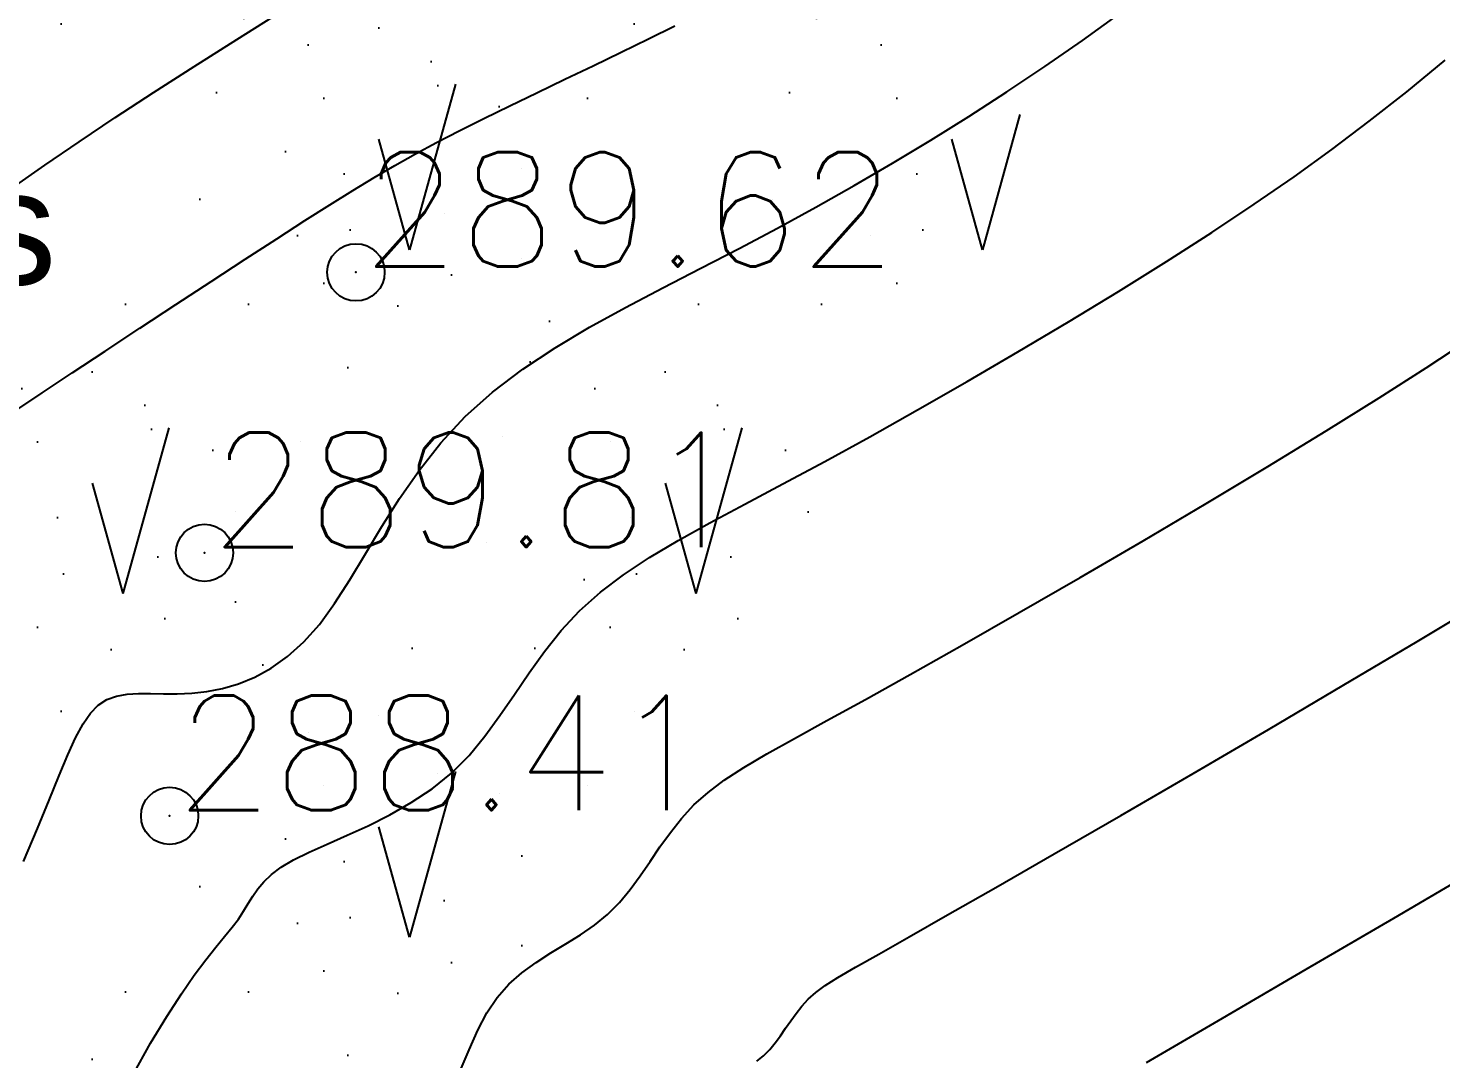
# Model space of a CAD drawing. Header units: millimetres. Extents: x 524954 to 526204, y 9523489 to 9524010.
# Drawn here: x 526024.17 to 526036.5, y 9523771.95 to 9523780.94 of the extents above; entities that cross this region are included whole.
import ezdxf

# ---------------------------------------------------------------- set-up
doc = ezdxf.new("R2010")
doc.units = ezdxf.units.MM
doc.header["$PDMODE"] = 32
doc.header["$PDSIZE"] = 0.5
doc.linetypes.add('CACHE2', pattern=[4.7625, 3.175, -1.5875])
for name, color, linetype in [('CN_01_00', 3, 'Continuous'), ('CN_02_00', 4, 'Continuous'), ('CN_05_00', 6, 'Continuous'), ('CN_10_00', 1, 'Continuous'), ('TopoAlt', 3, 'Continuous'), ('TOPOJIS', 7, 'Continuous'), ('Toponomie', 7, 'CACHE2'), ('Végétation_Plantation', 70, 'Continuous')]:
    doc.layers.add(name, color=color, linetype=linetype)
doc.styles.add('Simplex 1.0', font='Simplex.shx', dxfattribs={"width": 0.99, "height": 1})
doc.styles.get("Standard").update_dxf_attribs({"font": 'arial.ttf'})

# ---------------------------------------------------------------- blocks, each defined once
blk = doc.blocks.new('TCPOINT M')
at = {"color": 0}
blk.add_point((0, 0), dxfattribs=at)
at = {"layer": 'TopoAlt', "style": 'Simplex 1.0', "width": 0.99}
blk.add_attdef('ALT', (0.15, 0.15), '', height=1, dxfattribs=at)

msp = doc.modelspace()

# ---------------------------------------------------------------- hatches: boundary and pattern name
at = {"layer": 'Végétation_Plantation'}
h = msp.add_hatch(dxfattribs=at)
h.set_pattern_fill('BROUSS', color=256, style=0)
h.set_pattern_definition([(74.475889, (0, 0), (-2.5000000005, 9.0000000033), [1.5, -7.84077085]), (74.475889, (2.5, 3), (-2.5000000005, 9.0000000033), [1.5, -7.84077085]), (74.475889, (5, 6), (-2.5000000005, 9.0000000033), [1.5, -7.84077085]), (105.524111, (0, 0), (-5.000000002, 3e-10), [1, -8.34077085]), (105.524111, (2.5, 3), (-5.000000002, 3e-10), [1, -8.34077085]), (105.524111, (5, 6), (-5.000000002, 3e-10), [1, -8.34077085]), (0, (0.302, 0.3226), (2.5, 3), [0, -5]), (0, (0.9787, 0.7146), (2.5, 3), [0, -5]), (0, (0.781, 1.2536), (2.5, 3), [0, -5]), (0, (1.5514, 1.327), (2.5, 3), [0, -5]), (0, (1.0932, 2.5275), (2.5, 3), [0, -5]), (0, (0.2456, 1.4363), (2.5, 3), [0, -5]), (0, (0.1874, 1.6456), (2.5, 3), [0, -5]), (0, (0.021, 2.5275), (2.5, 3), [0, -5]), (0, (-0.5205, 0.1756), (2.5, 3), [0, -5]), (0, (-0.5725, 0.6656), (2.5, 3), [0, -5]), (0, (-0.9786, 0.1266), (2.5, 3), [0, -5]), (0, (-1.0827, 0.8616), (2.5, 3), [0, -5]), (0, (-0.7495, 1.327), (2.5, 3), [0, -5]), (0, (-0.885, 1.7925), (2.5, 3), [0, -5]), (0, (-1.2805, 2.3805), (2.5, 3), [0, -5]), (0, (-0.2706, 1.939), (2.5, 3), [0, -5]), (0, (-1.6866, 1.376), (2.5, 3), [0, -5]), (0, (-1.8323, 0.445), (2.5, 3), [0, -5]), (0, (-0.749, -0.2898), (2.5, 3), [0, -5]), (0, (-0.104, -0.4858), (2.5, 3), [0, -5]), (0, (-0.5413, -1.0247), (2.5, 3), [0, -5]), (0, (1.0516, -0.9757), (2.5, 3), [0, -5]), (0, (0.3644, -0.2163), (2.5, 3), [0, -5]), (0, (0.9787, -0.0693), (2.5, 3), [0, -5])])
h.paths.add_polyline_path([(526025.333, 9523773.99), (526027.823, 9523773.99), (526027.823, 9523774.74), (526025.333, 9523774.74)], flags=24)
h.paths.add_polyline_path([(526025.637, 9523776.286), (526028.126, 9523776.286), (526028.126, 9523777.036), (526025.637, 9523777.036)], flags=24)
h.paths.add_polyline_path([(526023.514, 9523777.062), (526026.216, 9523777.062), (526026.216, 9523777.812), (526023.514, 9523777.812)], flags=24)
h.paths.add_polyline_path([(526026.959, 9523778.734), (526029.66, 9523778.734), (526029.66, 9523779.484), (526026.959, 9523779.484)], flags=24)
h.paths.add_polyline_path([(526022.631, 9523785.275), (526025.356, 9523785.275), (526025.356, 9523786.025), (526022.631, 9523786.025)], flags=24)
h.paths.add_polyline_path([(526025.368, 9523767.392), (526033.129, 9523779.931), (526029.562, 9523783.002), (526018.493, 9523787.642), (526014.223, 9523779.826), (526012.767, 9523774.896), (526018.852, 9523774.267)])
h.paths.add_polyline_path([(526018.624, 9523781.188), (526025.425, 9523781.188), (526025.425, 9523778.904), (526018.624, 9523778.904)], flags=24)

# ---------------------------------------------------------------- linework, layer by layer
at = {"layer": 'CN_01_00', "flags": 128}
for points, elevation in [([(526024.037, 9523779.545), (526024.319, 9523779.745), (526024.617, 9523779.949), (526024.933, 9523780.16), (526025.267, 9523780.378), (526025.621, 9523780.604), (526025.995, 9523780.841), (526026.388, 9523781.088)], 291), ([(526024.133, 9523773.666), (526024.255, 9523773.954), (526024.357, 9523774.203), (526024.444, 9523774.417), (526024.52, 9523774.598), (526024.587, 9523774.747), (526024.652, 9523774.868), (526024.716, 9523774.962), (526024.785, 9523775.032), (526024.861, 9523775.08), (526024.945, 9523775.11), (526025.037, 9523775.127), (526025.136, 9523775.133), (526025.242, 9523775.133), (526025.355, 9523775.13), (526025.475, 9523775.13), (526025.601, 9523775.135), (526025.733, 9523775.15), (526025.87, 9523775.176), (526026.01, 9523775.218), (526026.152, 9523775.276), (526026.295, 9523775.355), (526026.437, 9523775.456), (526026.578, 9523775.583), (526026.715, 9523775.737), (526026.848, 9523775.919), (526026.981, 9523776.126), (526027.117, 9523776.352), (526027.261, 9523776.59), (526027.415, 9523776.835), (526027.586, 9523777.08), (526027.775, 9523777.32), (526027.988, 9523777.55), (526028.227, 9523777.763), (526028.49, 9523777.963), (526028.773, 9523778.151), (526029.073, 9523778.33), (526029.387, 9523778.503), (526029.712, 9523778.674), (526030.043, 9523778.844), (526030.378, 9523779.017), (526030.713, 9523779.194), (526031.048, 9523779.377), (526031.383, 9523779.566), (526031.718, 9523779.761), (526032.052, 9523779.962), (526032.384, 9523780.169), (526032.716, 9523780.383), (526033.046, 9523780.604), (526033.374, 9523780.832), (526033.701, 9523781.067)], 289), ([(526027.943, 9523771.841), (526028.022, 9523772.025), (526028.098, 9523772.194), (526028.177, 9523772.346), (526028.266, 9523772.48), (526028.368, 9523772.596), (526028.483, 9523772.697), (526028.606, 9523772.787), (526028.735, 9523772.869), (526028.865, 9523772.949), (526028.993, 9523773.028), (526029.116, 9523773.113), (526029.23, 9523773.205), (526029.333, 9523773.309), (526029.427, 9523773.423), (526029.515, 9523773.543), (526029.601, 9523773.668), (526029.687, 9523773.795), (526029.778, 9523773.921), (526029.875, 9523774.044), (526029.984, 9523774.161), (526030.107, 9523774.27), (526030.249, 9523774.377), (526030.419, 9523774.487), (526030.62, 9523774.606), (526030.86, 9523774.741), (526031.144, 9523774.898), (526031.48, 9523775.082), (526031.872, 9523775.299), (526032.324, 9523775.554), (526032.823, 9523775.839), (526033.355, 9523776.146), (526033.904, 9523776.467), (526034.455, 9523776.793), (526034.992, 9523777.115), (526035.501, 9523777.425), (526035.965, 9523777.713), (526036.375, 9523777.975), (526036.74, 9523778.218)], 287)]:
    msp.add_lwpolyline(points, dxfattribs=dict(at, elevation=elevation))
at = {"layer": 'CN_02_00', "flags": 128}
for points, elevation in [([(526025.087, 9523771.804), (526025.242, 9523772.081), (526025.383, 9523772.315), (526025.51, 9523772.511), (526025.623, 9523772.674), (526025.724, 9523772.809), (526025.812, 9523772.92), (526025.888, 9523773.013), (526025.953, 9523773.093), (526026.008, 9523773.165), (526026.053, 9523773.234), (526026.093, 9523773.3), (526026.133, 9523773.365), (526026.177, 9523773.428), (526026.23, 9523773.491), (526026.296, 9523773.554), (526026.382, 9523773.617), (526026.49, 9523773.682), (526026.625, 9523773.749), (526026.782, 9523773.819), (526026.956, 9523773.896), (526027.14, 9523773.98), (526027.329, 9523774.075), (526027.517, 9523774.181), (526027.699, 9523774.302), (526027.868, 9523774.439), (526028.021, 9523774.593), (526028.16, 9523774.761), (526028.291, 9523774.94), (526028.418, 9523775.125), (526028.546, 9523775.313), (526028.68, 9523775.5), (526028.825, 9523775.682), (526028.986, 9523775.855), (526029.167, 9523776.017), (526029.37, 9523776.17), (526029.596, 9523776.319), (526029.847, 9523776.468), (526030.123, 9523776.622), (526030.428, 9523776.786), (526030.761, 9523776.963), (526031.125, 9523777.158), (526031.518, 9523777.374), (526031.936, 9523777.608), (526032.369, 9523777.856), (526032.811, 9523778.114), (526033.253, 9523778.377), (526033.688, 9523778.642), (526034.108, 9523778.904), (526034.505, 9523779.158), (526034.874, 9523779.403), (526035.221, 9523779.643), (526035.552, 9523779.882), (526035.878, 9523780.128), (526036.205, 9523780.385), (526036.541, 9523780.66)], 288), ([(526030.533, 9523771.924), (526030.592, 9523771.972), (526030.645, 9523772.026), (526030.694, 9523772.085), (526030.739, 9523772.147), (526030.784, 9523772.212), (526030.828, 9523772.277), (526030.875, 9523772.342), (526030.926, 9523772.406), (526030.982, 9523772.466), (526031.047, 9523772.523), (526031.129, 9523772.584), (526031.241, 9523772.655), (526031.393, 9523772.745), (526031.596, 9523772.86), (526031.861, 9523773.01), (526032.198, 9523773.201), (526032.619, 9523773.44), (526033.129, 9523773.733), (526033.71, 9523774.07), (526034.341, 9523774.436), (526034.997, 9523774.82), (526035.657, 9523775.209), (526036.296, 9523775.588), (526036.893, 9523775.945)], 286)]:
    msp.add_lwpolyline(points, dxfattribs=dict(at, elevation=elevation))
at = {"layer": 'CN_05_00', "elevation": 285, "flags": 128}
msp.add_lwpolyline([(526033.934, 9523771.913), (526034.598, 9523772.301), (526035.327, 9523772.727), (526036.091, 9523773.174), (526036.859, 9523773.624)], dxfattribs=at)
at = {"layer": 'CN_10_00', "elevation": 290, "flags": 128}
msp.add_lwpolyline([(526024.073, 9523777.609), (526024.296, 9523777.758), (526024.557, 9523777.931), (526024.844, 9523778.121), (526025.149, 9523778.322), (526025.461, 9523778.527), (526025.77, 9523778.73), (526026.068, 9523778.923), (526026.342, 9523779.102), (526026.588, 9523779.26), (526026.807, 9523779.399), (526027.007, 9523779.524), (526027.194, 9523779.637), (526027.374, 9523779.742), (526027.553, 9523779.842), (526027.738, 9523779.941), (526027.935, 9523780.043), (526028.149, 9523780.15), (526028.376, 9523780.261), (526028.614, 9523780.376), (526028.858, 9523780.494), (526029.105, 9523780.612), (526029.349, 9523780.73), (526029.588, 9523780.846), (526029.816, 9523780.961)], dxfattribs=at)

# ---------------------------------------------------------------- block references
at = {"layer": 'TOPOJIS'}
ref = msp.add_blockref('TCPOINT M', (526027.034, 9523778.809, 289.62), dxfattribs=at)
ref.add_attrib('ALT', '289.62', (526027.084, 9523778.859, 289.62), dxfattribs={"layer": 'TopoAlt', "height": 1, "style": 'Simplex 1.0', "width": 0.99})
ref = msp.add_blockref('TCPOINT M', (526025.712, 9523776.361, 289.81), dxfattribs=at)
ref.add_attrib('ALT', '289.81', (526025.762, 9523776.411, 289.81), dxfattribs={"layer": 'TopoAlt', "height": 1, "style": 'Simplex 1.0', "width": 0.99})
ref = msp.add_blockref('TCPOINT M', (526025.408, 9523774.065, 288.41), dxfattribs=at)
ref.add_attrib('ALT', '288.41', (526025.458, 9523774.115, 288.41), dxfattribs={"layer": 'TopoAlt', "height": 1, "style": 'Simplex 1.0', "width": 0.99})

# ---------------------------------------------------------------- texts
at = {"layer": 'Toponomie', "insert": (526020.229, 9523779.702), "char_height": 1, "width": 42.68298, "attachment_point": 1}
msp.add_mtext('M a ï s', dxfattribs=at)

doc.saveas('drawing.dxf')
